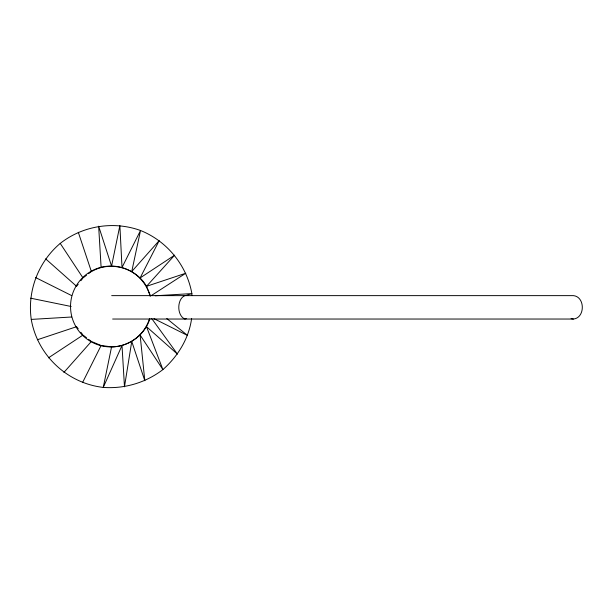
<?xml version="1.0" encoding="UTF-8"?>
<svg xmlns="http://www.w3.org/2000/svg" width="613" height="613" viewBox="0 0 613 613"><rect width="100%" height="100%" fill="white"/><g stroke="black" fill="none" stroke-linecap="round" stroke-linejoin="round"><path stroke-width="0.92" d="M149.894 318.576C144.997 335.127 128.684 346.705 111.566 346.874L103.252 387.416C67.146 383.263 37.462 355.226 31.255 319.411C27.187 291.06 38.312 261.858 60.227 243.407C82.74 225.707 113.597 220.749 140.53 230.496C167.119 241.147 186.842 265.383 191.869 293.589L191.923 295.428M191.624 318.4C188.927 338.491 177.916 356.283 162.897 369.593C145.863 382.65 124.661 388.987 103.252 387.416L122.01 345.502L124.477 386.803L131.749 341.464L144.821 380.727L140.116 335.05L162.897 369.593L146.53 326.691L177.479 354.153L151.687 318.499M82.594 382.504L101.114 345.502L111.566 346.874M78.203 284.217L76.594 286.309L45.646 258.847M80.87 280.739L82.479 278.647M63.913 372.42L91.375 341.464L88.586 339.326M86.494 275.275L83.016 277.95L60.227 243.407M88.586 273.674L91.375 271.536L78.303 232.273M48.473 357.839L83.016 335.05L86.494 337.725M151.365 295.535L185.793 273.237L146.53 286.309C136.009 267.873 110.692 260.648 92.188 271.199M37.332 339.763L76.594 326.691L78.203 328.783M185.517 295.642L191.869 293.589L155.258 295.772M184.827 295.635C176.774 299.175 176.774 315.496 184.827 319.036L186.321 318.637M112.631 319.036L573.408 319.036C585.269 317.909 585.269 296.769 573.408 295.635L111.681 295.635M31.255 319.411L71.621 317.005M571.094 318.637L573.408 319.036M30.65 298.186L71.185 306.5M92.188 341.801L101.114 345.502M153.924 318.637L187.57 335.472L166.782 318.568M35.562 277.528L71.721 295.627M80.87 332.261L82.479 334.353M150.56 296.048L146.53 286.309L174.651 255.161L140.116 277.95L159.219 240.58L131.749 271.536L140.53 230.496L122.01 267.498L119.872 225.584L111.566 266.126L98.647 226.197L101.114 267.498M149.549 318.653A40.443 40.443 0 0 1 86.831 338.943A40.443 40.443 0 0 1 88.264 273.038A40.443 40.443 0 0 1 150.039 296.033"/></g></svg>
